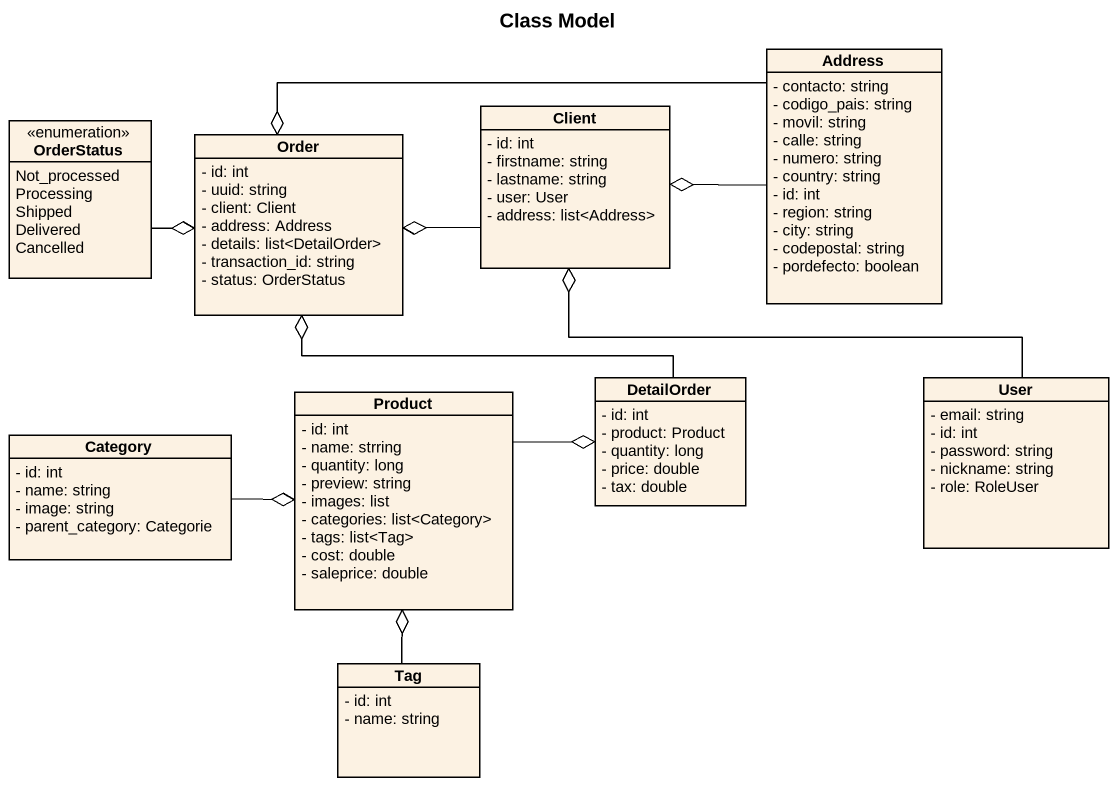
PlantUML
@startuml
title Class Model
hide circle
hide empty members
skinparam classAttributeIconSize 0
class Address {
  - contacto: string
  - codigo_pais: string
  - movil: string
  - calle: string
  - numero: string
  - country: string
  - id: int
  - region: string
  - city: string
  - codepostal: string
  - pordefecto: boolean
}
class Client {
  - id: int
  - firstname: string
  - lastname: string
  - user: User
  - address: list<Address>
}
enum OrderStatus {
  Not_processed
  Processing
  Shipped
  Delivered
  Cancelled
}
class Order {
  - id: int
  - uuid: string
  - client: Client
  - address: Address
  - details: list<DetailOrder>
  - transaction_id: string
  - status: OrderStatus
}
class Category {
  - id: int
  - name: string
  - image: string
  - parent_category: Categorie
}
class Product {
  - id: int
  - name: strring
  - quantity: long
  - preview: string
  - images: list
  - categories: list<Category>
  - tags: list<Tag>
  - cost: double
  - saleprice: double
}
class DetailOrder {
  - id: int
  - product: Product
  - quantity: long
  - price: double
  - tax: double
}
class User {
  - email: string
  - id: int
  - password: string
  - nickname: string
  - role: RoleUser
}
class Tag {
  - id: int
  - name: string
}
Address -left-o Client
Address -left-o Order
Client -left-o Order
OrderStatus -right-o Order
Category -right-o Product
Product -right-o DetailOrder
DetailOrder -left-o Order
User -up-o Client
Tag -up-o Product
@enduml
